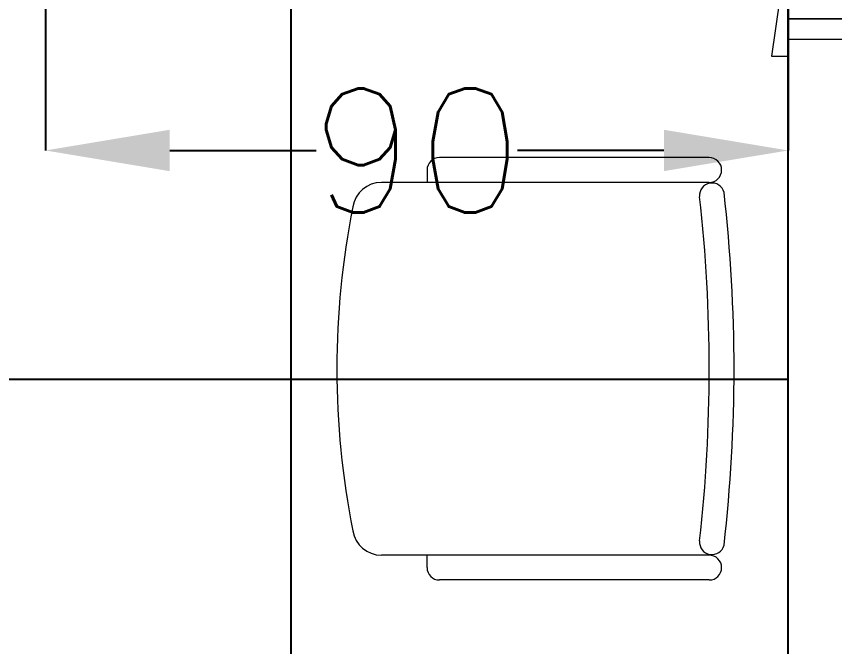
# Model space of a CAD drawing. Extents: x -12260 to 57327, y -29287 to 19916.
# Drawn here: x 41844 to 42832, y -11353 to -10592 of the extents above; entities that cross this region are included whole.
import ezdxf

# ---------------------------------------------------------------- set-up
doc = ezdxf.new("R2010")
doc.units = 0
doc.header["$LTSCALE"] = 0.25
doc.linetypes.add('DASHDOT', pattern=[25.4, 12.7, -6.35, 0, -6.35])
doc.layers.add('01-First Floor$0$FALSE CEILING', color=251, linetype='Continuous')
doc.layers.add('01-First Floor$0$TME-NON MEDICAL FURNITURE', color=242, linetype='Continuous')
for name, color, linetype, lineweight in [('01-First Floor$0$LOADING', 253, 'Continuous', 5), ('01-First Floor$0$Walls', 251, 'Continuous', 5), ('01-First Floor$0$Wooden Joinery', 251, 'Continuous', 5), ('E-DIM', 6, 'Continuous', 18), ('E-LITE-CLNG-CNDT', 6, 'DASHDOT', 35)]:
    doc.layers.add(name, color=color, linetype=linetype, lineweight=lineweight)
doc.styles.get("Standard").update_dxf_attribs({"font": 'romans.shx'})
doc.dimstyles.get("Standard").update_dxf_attribs({"dimtxt": 150, "dimasz": 150, "dimexe": 0.18, "dimexo": 0.0625, "dimgap": 0.09, "dimtad": 0, "dimtih": 1, "dimtoh": 1, "dimdec": 0, "dimlfac": 0.1, "dimzin": 0, "dimdsep": 46, "dimtxsty": 'Standard', "dimcen": 0.09, "dimclrd": 6, "dimadec": 0, "dimazin": 0, "dimtfac": 1, "dimtdec": 0, "dimtofl": 0, "dimtmove": 0, "dimatfit": 3, "dimfxl": 1, "dimtolj": 1, "dimtzin": 0, "dimarcsym": 0})

# ---------------------------------------------------------------- blocks, each defined once
blk = doc.blocks.new('01-First Floor$0$A$C72370EFE')
at = {"layer": '01-First Floor$0$Wooden Joinery'}
for p, q in [((-0.01, -0.03), (-0.01, -0.07)), ((0, -0.03), (-0.01, -0.03)), ((0.04, -0.03), (0.05, -0.03)), ((0.05, -0.03), (0.05, -0.07)), ((-0.01, -0.04), (-0.02, -0.04)), ((0.05, -0.04), (0.06, -0.04)), ((-0.01, -0.06), (-0.02, -0.06)), ((0.05, -0.06), (0.06, -0.06)), ((-0.05, -0.07), (-0.05, -0.16)), ((-0.03, -0.07), (-0.03, -0.16)), ((0, -0.07), (-0.01, -0.07)), ((0.04, -0.07), (0.05, -0.07)), ((0.07, -0.07), (0.07, -0.16)), ((0.09, -0.07), (0.09, -0.16)), ((-0.01, -0.17), (-0.02, -0.17)), ((-0.01, -0.17), (-0.01, -0.19)), ((0.05, -0.17), (0.06, -0.17)), ((0.05, -0.17), (0.05, -0.19)), ((-0.01, -0.19), (-0.02, -0.19)), ((0.05, -0.19), (0.06, -0.19))]:
    blk.add_line(p, q, dxfattribs=at)
for centre, radius, start, end in [((-0.02, -0.07), 0.03, 90, 180), ((0.06, -0.07), 0.03, 0, 90), ((-0.02, -0.07), 0.01, 90, 180), ((0.06, -0.07), 0.01, 0, 90), ((-0.02, -0.16), 0.03, 180, 270), ((-0.02, -0.16), 0.01, 180, 270), ((0.06, -0.16), 0.01, 270, 0), ((0.06, -0.16), 0.03, 270, 0)]:
    blk.add_arc(centre, radius, start, end, dxfattribs=at)
blk = doc.blocks.new('01-First Floor$0$A$C5DAD61B4')
at = {"layer": '01-First Floor$0$Wooden Joinery'}
for points in [[(80, 959.06), (80, 969.06), (10, 979.06), (10, 959.06)], [(940, 959.06), (940, 969.06), (1010, 979.06), (1010, 959.06)], [(70, 859.06), (70, 849.06), (0, 839.06), (0, 859.06)], [(120.01, 859.06), (120.01, 0), (80, 0), (80, 859.06)], [(950, 859.06), (950, 849.06), (1020, 839.06), (1020, 859.06)]]:
    blk.add_lwpolyline(points, close=True, dxfattribs=at)
for points in [[(45, 859.06), (45, 959.06), (20, 959.06), (20, 859.06), (45, 859.06)], [(45, 859.06), (80, 859.06), (80, 899.07), (90, 899.07), (90, 959.06), (45, 959.06), (45, 859.06)], [(975, 859.06), (940, 859.06), (940, 899.07), (930, 899.07), (930, 959.06), (975, 959.06), (975, 859.06)], [(975, 859.06), (975, 959.06), (1000, 959.06), (1000, 859.06), (975, 859.06)]]:
    blk.add_lwpolyline(points, dxfattribs=at)
blk.add_arc((80, 859.06), 859.99, 272.66603, 0, dxfattribs=at)
at = {"layer": '01-First Floor$0$Wooden Joinery', "xscale": 999.9999999998854, "yscale": 999.9999999998854, "zscale": 999.9999999998854, "rotation": 180}
blk.add_blockref('01-First Floor$0$A$C72370EFE', (120.01, 0), dxfattribs=at)
blk = doc.blocks.new('01-First Floor$0$GF21016-P')
at = {"layer": '01-First Floor$0$LOADING', "extrusion": (-1.24384e-09, -1.20261e-09, -1)}
for p, q in [((0.01278, 0.01793), (0.01278, 0.41365)), ((0.46278, 0.01793), (0.46278, 0.41365)), ((-0.00222, 0.35848), (0.01278, 0.35848)), ((0.47778, 0.35848), (0.46278, 0.35848)), ((-0.01722, 0.01793), (-0.01722, 0.34348)), ((0.49278, 0.01793), (0.49278, 0.34348)), ((0.47778, 0.00293), (0.47778, 0.00293))]:
    blk.add_line(p, q, dxfattribs=at)
for centre, radius, start, end in [((-0.23778, -0.5362), 1.00364, 78.75684, 101.24316), ((-0.04778, 0.41365), 0.035, 0, 80.65572), ((-0.42778, 0.41365), 0.035, 99.34428, 180), ((0.00222, 0.34348), 0.015, 0, 90), ((-0.47778, 0.34348), 0.015, 90, 180), ((-0.02845, 0.01455), 0.01501, 284.3864, 95.52091), ((-0.4471, 0.01455), 0.01501, 84.47909, 255.6136), ((-0.23778, 1.89282), 1.8749, 263.6341, 276.3659), ((0.00222, 0.01793), 0.015, 270, 0), ((0.00222, 0.01793), 0.015, 180, 270), ((-0.47778, 0.01793), 0.015, 270, 0), ((-0.47778, 0.01793), 0.015, 180, 270), ((-0.23778, 1.87344), 1.8855, 263.51186, 276.48814)]:
    blk.add_arc(centre, radius, start, end, dxfattribs=at)
blk = doc.blocks.new('01-First Floor')
at = {"layer": '01-First Floor$0$FALSE CEILING', "linetype": 'Continuous'}
for p, q in [((42176, -12830), (42176, -9540)), ((38576, -11030), (42776, -11030))]:
    blk.add_line(p, q, dxfattribs=at)
at = {"layer": '01-First Floor$0$FALSE CEILING'}
blk.add_lwpolyline([(42776, -9540), (38576, -9540), (38576, -12830), (42776, -12830)], close=True, dxfattribs=at)
at = {"layer": '01-First Floor$0$Walls'}
for p, q in [((42776, -10620), (42776, -12830)), ((42876, -10620), (42776, -10620)), ((42776, -10620), (42776, -11420))]:
    blk.add_line(p, q, dxfattribs=at)
at = {"layer": '01-First Floor$0$TME-NON MEDICAL FURNITURE', "color": 1, "extrusion": (1.86519e-05, -4.75185e-05, 1), "xscale": -1000.000000000005, "yscale": 1000.000000000005, "zscale": -1000.000000000005, "rotation": 90.00002509754324}
blk.add_blockref('01-First Floor$0$GF21016-P', (42698.68, -10779.91, 1.22), dxfattribs=at)
at = {"layer": '01-First Floor$0$Wooden Joinery', "rotation": 270}
blk.add_blockref('01-First Floor$0$A$C5DAD61B4', (41916.94, -9620), dxfattribs=at)
blk = doc.blocks.new('*D175')
at = {"layer": 'Defpoints', "color": 0}
for p in [(41879.57, -10134.49), (42776, -10134.49), (42776, -10754)]:
    blk.add_point(p, dxfattribs=at)
at = {"layer": 'E-DIM', "color": 0, "lineweight": -2, "transparency": 16777216}
for p, q in [((41879.57, -10134.55), (41879.57, -10754.18)), ((42776, -10134.55), (42776, -10754.18))]:
    blk.add_line(p, q, dxfattribs=at)
at = {"layer": 'E-DIM', "color": 6, "lineweight": -2, "transparency": 16777216}
for p, q in [((42029.57, -10754), (42206.27, -10754)), ((42626, -10754), (42449.3, -10754))]:
    blk.add_line(p, q, dxfattribs=at)
at = {"layer": 'E-DIM', "color": 6, "transparency": 16777216}
for points in [[(42029.57, -10729), (42029.57, -10779), (41879.57, -10754)], [(42626, -10729), (42626, -10779), (42776, -10754)]]:
    blk.add_solid(points, dxfattribs=at)
at = {"layer": 'E-DIM', "color": 7, "transparency": 16777216, "insert": (42327.79, -10754), "char_height": 150, "attachment_point": 5}
blk.add_mtext('\\A1;90', dxfattribs=at)

msp = doc.modelspace()

# ---------------------------------------------------------------- block references
at = {"layer": 'E-LITE-CLNG-CNDT'}
msp.add_blockref('01-First Floor', (0, 0), dxfattribs=at)

# ---------------------------------------------------------------- dimensions: what is measured, and where the dimension line sits
at = {"layer": 'E-DIM'}
dim = msp.add_linear_dim(base=(42776, -10754), p1=(41879.57, -10134.49), p2=(42776, -10134.49), dimstyle='Standard', override={"dimclrt": 7}, dxfattribs=at)
dim.commit()
dim.dimension.update_dxf_attribs({"geometry": '*D175', "text_midpoint": (42327.79, -10754)})

doc.saveas('drawing.dxf')
